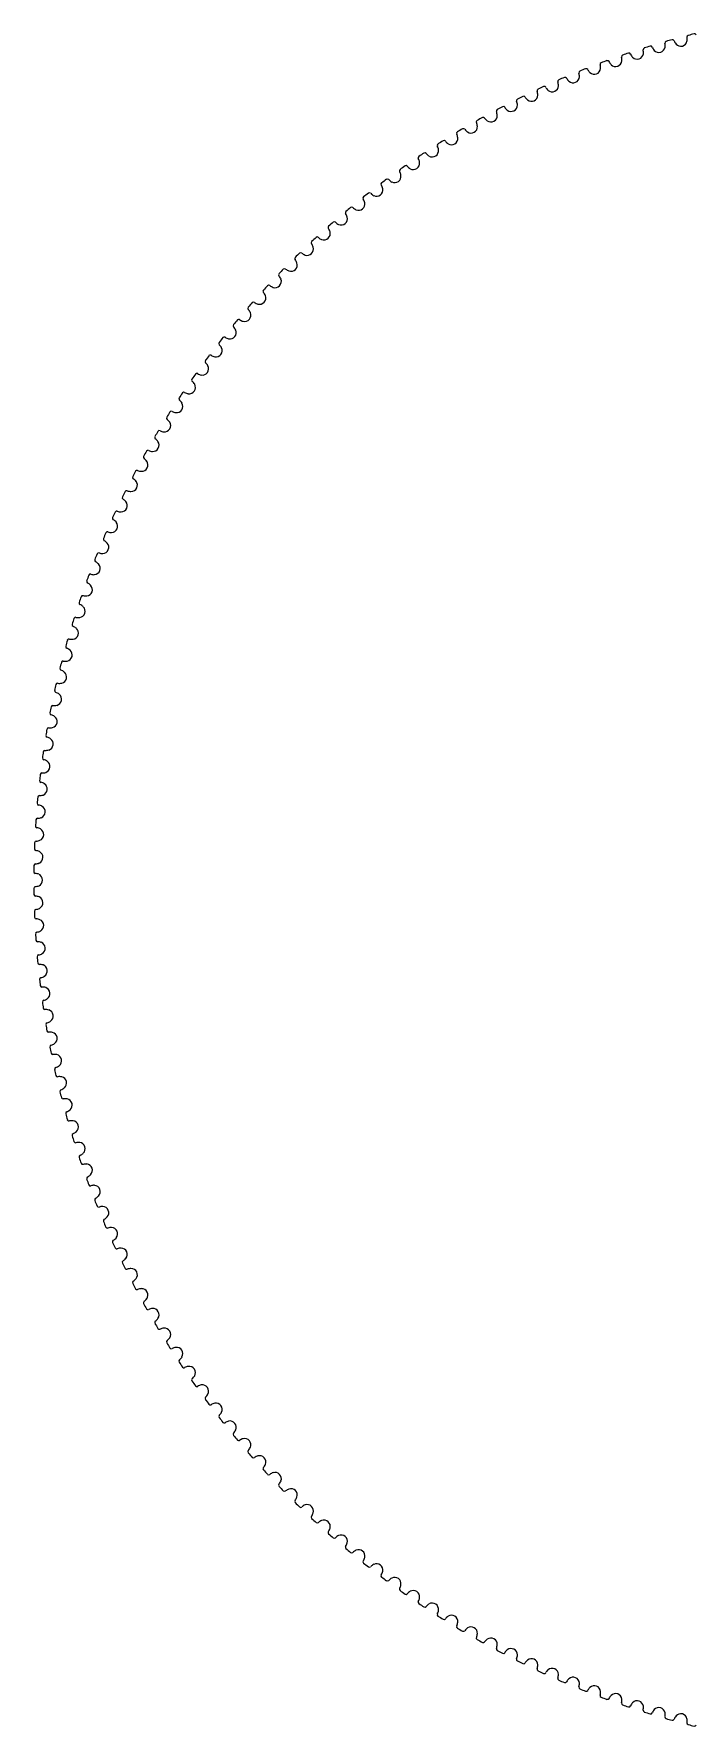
# Model space of a CAD drawing. Header units: millimetres. Extents: x 0 to 153, y 0 to 153.
# Drawn here: x 0.3 to 57.9, y 2.5 to 150.3 of the extents above; entities that cross this region are included whole.
import ezdxf

# ---------------------------------------------------------------- set-up
doc = ezdxf.new("R2010")
doc.units = ezdxf.units.MM

msp = doc.modelspace()

# ---------------------------------------------------------------- linework, layer by layer
for centre, radius, start, end in [((55.51, 149.46), 0.15, 106.5, -170.9314), ((54.38, 149.24), 1, -7.877, 11.4012), ((76.39, 76.4), 76.14, 105.5495, 105.9505), ((56.02, 149.61), 0.15, 22.4314, 105), ((57.1, 150.01), 1, -159.9012, -140.623), ((56.74, 149.74), 0.555, -138.4349, -75), ((56.74, 149.74), 0.555, -75, -11.5651), ((57.43, 149.99), 0.15, 105, -172.4314), ((56.3, 149.79), 1, -9.377, 9.9012), ((76.39, 76.4), 76.14, 104.0495, 104.4505), ((57.94, 150.12), 0.15, 20.9314, 103.5), ((76.39, 76.4), 76.14, 110.0495, 110.4505), ((50.34, 147.78), 0.15, 26.9314, 109.5), ((51.38, 148.27), 1, -155.4012, -136.123), ((51.05, 147.97), 0.555, -70.5, -7.0651), ((51.72, 148.27), 0.15, 109.5, -167.9314), ((50.6, 147.99), 1, -4.877, 14.4012), ((76.39, 76.4), 76.14, 108.5495, 108.9505), ((52.22, 148.44), 0.15, 25.4314, 108), ((53.27, 148.9), 1, -156.9012, -137.623), ((52.93, 148.61), 0.555, -135.4349, -72), ((52.93, 148.61), 0.555, -72, -8.5651), ((53.61, 148.89), 0.15, 108, -169.4314), ((52.48, 148.64), 1, -6.377, 12.9012), ((76.39, 76.4), 76.14, 107.0495, 107.4505), ((54.11, 149.05), 0.15, 23.9314, 106.5), ((55.18, 149.48), 1, -158.4012, -139.123), ((54.83, 149.2), 0.555, -136.9349, -73.5), ((54.83, 149.2), 0.555, -73.5, -10.0651), ((76.39, 76.4), 76.14, 113.0495, 113.4505), ((46.64, 146.32), 0.15, 29.9314, 112.5), ((47.66, 146.86), 1, -152.4012, -133.123), ((47.34, 146.55), 0.555, -67.5, -4.0651), ((47.99, 146.88), 0.15, 112.5, -164.9314), ((46.89, 146.54), 1, -1.877, 17.4012), ((76.39, 76.4), 76.14, 111.5495, 111.9505), ((48.48, 147.08), 0.15, 28.4314, 111), ((49.51, 147.59), 1, -153.9012, -134.623), ((49.18, 147.29), 0.555, -132.4349, -69), ((49.18, 147.29), 0.555, -69, -5.5651), ((49.84, 147.6), 0.15, 111, -166.4314), ((48.74, 147.29), 1, -3.377, 15.9012), ((51.05, 147.97), 0.555, -133.9349, -70.5), ((76.39, 76.4), 76.14, 116.0495, 116.4505), ((43.02, 144.67), 0.15, 32.9314, 115.5), ((43.7, 144.93), 0.555, -64.5, -1.0651), ((44.34, 145.3), 0.15, 115.5, -161.9314), ((43.26, 144.9), 1, 1.123, 20.4012), ((76.39, 76.4), 76.14, 114.5495, 114.9505), ((44.82, 145.52), 0.15, 31.4314, 114), ((45.82, 146.08), 1, -150.9012, -131.623), ((45.51, 145.76), 0.555, -129.4349, -66), ((45.51, 145.76), 0.555, -66, -2.5651), ((46.15, 146.11), 0.15, 114, -163.4314), ((45.06, 145.75), 1, -0.377, 18.9012), ((47.34, 146.55), 0.555, -130.9349, -67.5), ((40.78, 143.53), 0.15, 118.5, -158.9314), ((39.72, 143.07), 1, 4.123, 23.4012), ((76.39, 76.4), 76.14, 117.5495, 117.9505), ((41.24, 143.77), 0.15, 34.4314, 117), ((42.22, 144.39), 1, -147.9012, -128.623), ((41.92, 144.05), 0.555, -126.4349, -63), ((41.92, 144.05), 0.555, -63, 0.4349), ((42.55, 144.43), 0.15, 117, -160.4314), ((41.48, 144.01), 1, 2.623, 21.9012), ((44.01, 145.26), 1, -149.4012, -130.123), ((43.7, 144.93), 0.555, -127.9349, -64.5), ((76.39, 76.4), 76.14, 120.5495, 120.9505), ((37.77, 141.84), 0.15, 37.4314, 120), ((38.7, 142.51), 1, -144.9012, -125.623), ((38.43, 142.16), 0.555, -60, 3.4349), ((39.03, 142.57), 0.15, 120, -157.4314), ((37.99, 142.09), 1, 5.623, 24.9012), ((76.39, 76.4), 76.14, 119.0495, 119.4505), ((39.49, 142.83), 0.15, 35.9314, 118.5), ((40.45, 143.47), 1, -146.4012, -127.123), ((40.16, 143.13), 0.555, -124.9349, -61.5), ((40.16, 143.13), 0.555, -61.5, 1.9349), ((35.62, 140.52), 0.15, 123, -154.4314), ((34.6, 139.99), 1, 8.623, 27.9012), ((76.39, 76.4), 76.14, 122.0495, 122.4505), ((36.07, 140.81), 0.15, 38.9314, 121.5), ((36.99, 141.5), 1, -143.4012, -124.123), ((36.72, 141.14), 0.555, -121.9349, -58.5), ((36.72, 141.14), 0.555, -58.5, 4.9349), ((37.31, 141.57), 0.15, 121.5, -155.9314), ((36.28, 141.06), 1, 7.123, 26.4012), ((38.43, 142.16), 0.555, -123.4349, -60), ((33.38, 138.97), 0.555, -55.5, 7.9349), ((33.95, 139.43), 0.15, 124.5, -152.9314), ((32.95, 138.88), 1, 10.123, 29.4012), ((76.39, 76.4), 76.14, 123.5495, 123.9505), ((34.39, 139.73), 0.15, 40.4314, 123), ((35.29, 140.44), 1, -141.9012, -122.623), ((35.04, 140.08), 0.555, -120.4349, -57), ((35.04, 140.08), 0.555, -57, 6.4349), ((76.39, 76.4), 76.14, 126.5495, 126.9505), ((31.14, 137.44), 0.15, 43.4314, 126), ((32, 138.2), 1, -138.9012, -119.623), ((31.76, 137.83), 0.555, -54, 9.4349), ((32.32, 138.3), 0.15, 126, -151.4314), ((31.33, 137.72), 1, 11.623, 30.9012), ((76.39, 76.4), 76.14, 125.0495, 125.4505), ((32.75, 138.61), 0.15, 41.9314, 124.5), ((33.63, 139.35), 1, -140.4012, -121.123), ((33.38, 138.97), 0.555, -118.9349, -55.5), ((29.14, 135.91), 0.15, 129, -148.4314), ((76.39, 76.4), 76.14, 128.0495, 128.4505), ((29.55, 136.24), 0.15, 44.9314, 127.5), ((30.4, 137.02), 1, -137.4012, -118.123), ((30.17, 136.64), 0.555, -115.9349, -52.5), ((30.17, 136.64), 0.555, -52.5, 10.9349), ((30.71, 137.13), 0.15, 127.5, -149.9314), ((29.74, 136.52), 1, 13.123, 32.4012), ((31.76, 137.83), 0.555, -117.4349, -54), ((27.6, 134.65), 0.15, 130.5, -146.9314), ((26.66, 133.99), 1, 16.123, 35.4012), ((76.39, 76.4), 76.14, 129.5495, 129.9505), ((28, 134.99), 0.15, 46.4314, 129), ((28.83, 135.8), 1, -135.9012, -116.623), ((28.61, 135.41), 0.555, -114.4349, -51), ((28.61, 135.41), 0.555, -51, 12.4349), ((28.18, 135.27), 1, 14.623, 33.9012), ((26.09, 133.36), 0.15, 132, -145.4314), ((25.58, 132.83), 0.555, -48, 15.4349), ((25.17, 132.67), 1, 17.623, 36.9012), ((76.39, 76.4), 76.14, 131.0495, 131.4505), ((26.49, 133.7), 0.15, 47.9314, 130.5), ((27.29, 134.53), 1, -134.4012, -115.123), ((27.08, 134.14), 0.555, -112.9349, -49.5), ((27.08, 134.14), 0.555, -49.5, 13.9349), ((24.61, 132.02), 0.15, 133.5, -143.9314), ((23.71, 131.31), 1, 19.123, 38.4012), ((76.39, 76.4), 76.14, 132.5495, 132.9505), ((24.12, 131.48), 0.555, -46.5, 16.9349), ((25, 132.38), 0.15, 49.4314, 132), ((25.78, 133.22), 1, -132.9012, -113.623), ((25.58, 132.83), 0.555, -111.4349, -48), ((23.18, 130.65), 0.15, 135, -142.4314), ((22.29, 129.91), 1, 20.623, 39.9012), ((76.39, 76.4), 76.14, 134.0495, 134.4505), ((22.7, 130.09), 0.555, -45, 18.4349), ((23.56, 131.01), 0.15, 50.9314, 133.5), ((24.31, 131.88), 1, -131.4012, -112.123), ((24.12, 131.48), 0.555, -109.9349, -46.5), ((21.77, 129.23), 0.15, 136.5, -140.9314), ((20.91, 128.48), 1, 22.123, 41.4012), ((76.39, 76.4), 76.14, 135.5495, 135.9505), ((21.31, 128.66), 0.555, -43.5, 19.9349), ((22.14, 129.61), 0.15, 52.4314, 135), ((22.88, 130.5), 1, -129.9012, -110.623), ((22.7, 130.09), 0.555, -108.4349, -45), ((20.41, 127.79), 0.15, 138, -139.4314), ((76.39, 76.4), 76.14, 137.0495, 137.4505), ((19.56, 127.01), 1, 23.623, 42.9012), ((19.96, 127.21), 0.555, -42, 21.4349), ((20.77, 128.17), 0.15, 53.9314, 136.5), ((21.48, 129.08), 1, -128.4012, -109.123), ((21.31, 128.66), 0.555, -106.9349, -43.5), ((19.08, 126.3), 0.15, 139.5, -137.9314), ((76.39, 76.4), 76.14, 138.5495, 138.9505), ((18.26, 125.5), 1, 25.123, 44.4012), ((18.65, 125.71), 0.555, -40.5, 22.9349), ((19.43, 126.7), 0.15, 55.4314, 138), ((20.12, 127.62), 1, -126.9012, -107.623), ((19.96, 127.21), 0.555, -105.4349, -42), ((17.8, 124.79), 0.15, 141, -136.4314), ((76.39, 76.4), 76.14, 140.0495, 140.4505), ((16.99, 123.96), 1, 26.623, 45.9012), ((17.38, 124.18), 0.555, -39, 24.4349), ((18.14, 125.19), 0.15, 56.9314, 139.5), ((18.8, 126.13), 1, -125.4012, -106.123), ((18.65, 125.71), 0.555, -103.9349, -40.5), ((16.55, 123.23), 0.15, 142.5, -134.9314), ((76.39, 76.4), 76.14, 141.5495, 141.9505), ((15.77, 122.39), 1, 28.123, 47.4012), ((16.15, 122.62), 0.555, -37.5, 25.9349), ((16.88, 123.65), 0.15, 58.4314, 141), ((17.51, 124.61), 1, -123.9012, -104.623), ((17.38, 124.18), 0.555, -102.4349, -39), ((15.35, 121.65), 0.15, 144, -133.4314), ((76.39, 76.4), 76.14, 143.0495, 143.4505), ((14.58, 120.79), 1, 29.623, 48.9012), ((14.96, 121.03), 0.555, -36, 27.4349), ((15.66, 122.08), 0.15, 59.9314, 142.5), ((16.27, 123.05), 1, -122.4012, -103.123), ((16.15, 122.62), 0.555, -100.9349, -37.5), ((14.18, 120.04), 0.15, 145.5, -131.9314), ((76.39, 76.4), 76.14, 144.5495, 144.9505), ((13.44, 119.16), 1, 31.123, 50.4012), ((13.81, 119.4), 0.555, -34.5, 28.9349), ((14.49, 120.47), 0.15, 61.4314, 144), ((15.07, 121.46), 1, -120.9012, -101.623), ((14.96, 121.03), 0.555, -99.4349, -36), ((13.06, 118.39), 0.15, 147, -130.4314), ((76.39, 76.4), 76.14, 146.0495, 146.4505), ((12.35, 117.49), 1, 32.623, 51.9012), ((13.35, 118.83), 0.15, 62.9314, 145.5), ((13.91, 119.84), 1, -119.4012, -100.123), ((13.81, 119.4), 0.555, -97.9349, -34.5), ((11.98, 116.72), 0.15, 148.5, -128.9314), ((76.39, 76.4), 76.14, 147.5495, 147.9505), ((12.26, 117.17), 0.15, 64.4314, 147), ((12.8, 118.19), 1, -117.9012, -98.623), ((12.71, 117.75), 0.555, -96.4349, -33), ((12.71, 117.75), 0.555, -33, 30.4349), ((76.39, 76.4), 76.14, 149.0495, 149.4505), ((11.22, 115.48), 0.15, 65.9314, 148.5), ((11.73, 116.51), 1, -116.4012, -97.123), ((11.65, 116.07), 0.555, -94.9349, -31.5), ((11.29, 115.8), 1, 34.123, 53.4012), ((11.65, 116.07), 0.555, -31.5, 31.9349), ((76.39, 76.4), 76.14, 150.5495, 150.9505), ((10.22, 113.76), 0.15, 67.4314, 150), ((10.7, 114.8), 1, -114.9012, -95.623), ((10.63, 114.36), 0.555, -93.4349, -30), ((10.95, 115.02), 0.15, 150, -127.4314), ((10.28, 114.09), 1, 35.623, 54.9012), ((10.63, 114.36), 0.555, -30, 33.4349), ((9.66, 112.63), 0.555, -91.9349, -28.5), ((9.96, 113.3), 0.15, 151.5, -125.9314), ((9.32, 112.34), 1, 37.123, 56.4012), ((9.66, 112.63), 0.555, -28.5, 34.9349), ((9.02, 111.54), 0.15, 153, -124.4314), ((76.39, 76.4), 76.14, 152.0495, 152.4505), ((8.4, 110.57), 1, 38.623, 57.9012), ((9.26, 112.01), 0.15, 68.9314, 151.5), ((8.74, 110.87), 0.555, -27, 36.4349), ((9.71, 113.07), 1, -113.4012, -94.123), ((8.12, 109.77), 0.15, 154.5, -122.9314), ((76.39, 76.4), 76.14, 153.5495, 153.9505), ((7.53, 108.78), 1, 40.123, 59.4012), ((8.35, 110.24), 0.15, 70.4314, 153), ((7.86, 109.09), 0.555, -25.5, 37.9349), ((8.78, 111.31), 1, -111.9012, -92.623), ((8.74, 110.87), 0.555, -90.4349, -27), ((7.27, 107.97), 0.15, 156, -121.4314), ((76.39, 76.4), 76.14, 155.0495, 155.4505), ((7.49, 108.45), 0.15, 71.9314, 154.5), ((7.89, 109.53), 1, -110.4012, -91.123), ((7.86, 109.09), 0.555, -88.9349, -25.5), ((76.39, 76.4), 76.14, 156.5495, 156.9505), ((6.68, 106.64), 0.15, 73.4314, 156), ((7.04, 107.73), 1, -108.9012, -89.623), ((7.02, 107.28), 0.555, -87.4349, -24), ((6.71, 106.97), 1, 41.623, 60.9012), ((7.02, 107.28), 0.555, -24, 39.4349), ((5.91, 104.8), 0.15, 74.9314, 157.5), ((6.25, 105.9), 1, -107.4012, -88.123), ((6.24, 105.45), 0.555, -85.9349, -22.5), ((6.47, 106.15), 0.15, 157.5, -119.9314), ((5.93, 105.13), 1, 43.123, 62.4012), ((6.24, 105.45), 0.555, -22.5, 40.9349), ((5.71, 104.31), 0.15, 159, -118.4314), ((76.39, 76.4), 76.14, 158.0495, 158.4505), ((5.2, 103.28), 1, 44.623, 63.9012), ((5.5, 103.61), 0.555, -21, 42.4349), ((76.39, 76.4), 76.14, 159.5495, 159.9505), ((5.01, 102.45), 0.15, 160.5, -116.9314), ((4.52, 101.41), 1, 46.123, 65.4012), ((5.19, 102.95), 0.15, 76.4314, 159), ((4.81, 101.74), 0.555, -19.5, 43.9349), ((5.5, 104.05), 1, -105.9012, -86.623), ((5.5, 103.61), 0.555, -84.4349, -21), ((4.35, 100.57), 0.15, 162, -115.4314), ((76.39, 76.4), 76.14, 161.0495, 161.4505), ((4.52, 101.07), 0.15, 77.9314, 160.5), ((4.8, 102.19), 1, -104.4012, -85.123), ((4.81, 101.74), 0.555, -82.9349, -19.5), ((76.39, 76.4), 76.14, 162.5495, 162.9505), ((3.9, 99.18), 0.15, 79.4314, 162), ((4.15, 100.3), 1, -102.9012, -83.623), ((4.18, 99.86), 0.555, -81.4349, -18), ((3.89, 99.52), 1, 47.623, 66.9012), ((4.18, 99.86), 0.555, -18, 45.4349), ((3.74, 98.68), 0.15, 163.5, -113.9314), ((3.31, 97.61), 1, 49.123, 68.4012), ((3.59, 97.96), 0.555, -79.9349, -16.5), ((3.59, 97.96), 0.555, -16.5, 46.9349), ((3.18, 96.77), 0.15, 165, -112.4314), ((76.39, 76.4), 76.14, 164.0495, 164.4505), ((2.78, 95.69), 1, 50.623, 69.9012), ((3.32, 97.28), 0.15, 80.9314, 163.5), ((3.55, 98.41), 1, -101.4012, -82.123), ((3.05, 96.05), 0.555, -15, 48.4349), ((2.67, 94.84), 0.15, 166.5, -110.9314), ((76.39, 76.4), 76.14, 165.5495, 165.9505), ((2.3, 93.76), 1, 52.123, 71.4012), ((2.8, 95.36), 0.15, 82.4314, 165), ((2.99, 96.49), 1, -99.9012, -80.623), ((3.05, 96.05), 0.555, -78.4349, -15), ((76.39, 76.4), 76.14, 167.0495, 167.4505), ((2.33, 93.42), 0.15, 83.9314, 166.5), ((2.49, 94.56), 1, -98.4012, -79.123), ((2.56, 94.12), 0.555, -76.9349, -13.5), ((2.56, 94.12), 0.555, -13.5, 49.9349), ((1.91, 91.48), 0.15, 85.4314, 168), ((2.04, 92.62), 1, -96.9012, -77.623), ((2.22, 92.91), 0.15, 168, -109.4314), ((1.87, 91.81), 1, 53.623, 72.9012), ((2.12, 92.18), 0.555, -75.4349, -12), ((2.12, 92.18), 0.555, -12, 51.4349), ((76.39, 76.4), 76.14, 168.5495, 168.9505), ((1.81, 90.96), 0.15, 169.5, -107.9314), ((1.49, 89.85), 1, 55.123, 74.4012), ((1.73, 90.23), 0.555, -73.9349, -10.5), ((1.73, 90.23), 0.555, -10.5, 52.9349), ((76.39, 76.4), 76.14, 170.0495, 170.4505), ((1.45, 89), 0.15, 171, -106.4314), ((1.54, 89.52), 0.15, 86.9314, 169.5), ((1.17, 87.89), 1, 56.623, 75.9012), ((1.64, 90.67), 1, -95.4012, -76.123), ((1.39, 88.27), 0.555, -9, 54.4349), ((76.39, 76.4), 76.14, 171.5495, 171.9505), ((1.22, 87.56), 0.15, 88.4314, 171), ((1.3, 88.71), 1, -93.9012, -74.623), ((1.39, 88.27), 0.555, -72.4349, -9), ((0.96, 85.59), 0.15, 89.9314, 172.5), ((1, 86.74), 1, -92.4012, -73.123), ((1.15, 87.04), 0.15, 172.5, -104.9314), ((0.89, 85.92), 1, 58.123, 77.4012), ((1.11, 86.31), 0.555, -70.9349, -7.5), ((1.11, 86.31), 0.555, -7.5, 55.9349), ((76.39, 76.39), 76.14, 173.0495, 173.4505), ((0.9, 85.06), 0.15, 174, -103.4314), ((0.67, 83.94), 1, 59.623, 78.9012), ((0.87, 84.33), 0.555, -69.4349, -6), ((0.87, 84.33), 0.555, -6, 57.4349), ((76.39, 76.39), 76.14, 174.5495, 174.9505), ((0.69, 83.08), 0.15, 175.5, -101.9314), ((0.74, 83.61), 0.15, 91.4314, 174), ((0.5, 81.95), 1, 61.123, 80.4012), ((0.75, 84.76), 1, -90.9012, -71.623), ((0.69, 82.35), 0.555, -4.5, 58.9349), ((76.39, 76.39), 76.14, 176.0495, 176.4505), ((0.58, 81.63), 0.15, 92.9314, 175.5), ((0.56, 82.78), 1, -89.4012, -70.123), ((0.69, 82.35), 0.555, -67.9349, -4.5), ((0.47, 79.64), 0.15, 94.4314, 177), ((0.55, 81.1), 0.15, 177, -100.4314), ((0.42, 80.79), 1, -87.9012, -68.623), ((0.38, 79.96), 1, 62.623, 81.9012), ((0.56, 80.37), 0.555, -66.4349, -3), ((0.56, 80.37), 0.555, -3, 60.4349), ((76.39, 76.39), 76.14, 177.5495, 177.9505), ((0.45, 79.11), 0.15, 178.5, -98.9314), ((0.31, 77.97), 1, 64.123, 83.4012), ((0.49, 78.38), 0.555, -64.9349, -1.5), ((0.49, 78.38), 0.555, -1.5, 61.9349), ((76.39, 76.39), 76.14, 179.0495, 179.4505), ((0.4, 77.12), 0.15, 180, -97.4314), ((0.41, 77.65), 0.15, 95.9314, 178.5), ((0.29, 75.98), 1, 65.623, 84.9012), ((0.33, 78.8), 1, -86.4012, -67.123), ((0.46, 76.39), 0.555, 0, 63.4349), ((0.4, 75.66), 0.15, 97.4314, 180), ((76.39, 76.39), 76.14, -179.4505, -179.0495), ((0.29, 76.81), 1, -84.9012, -65.623), ((0.46, 76.39), 0.555, -63.4349, 0), ((0.41, 75.14), 0.15, -178.5, -95.9314), ((0.33, 73.99), 1, 67.123, 86.4012), ((0.31, 74.82), 1, -83.4012, -64.123), ((0.49, 74.41), 0.555, 1.5, 64.9349), ((0.49, 74.41), 0.555, -61.9349, 1.5), ((0.45, 73.68), 0.15, 98.9314, -178.5), ((76.39, 76.39), 76.14, -177.9505, -177.5495), ((0.47, 73.15), 0.15, -177, -94.4314), ((0.42, 72), 1, 68.623, 87.9012), ((0.56, 72.42), 0.555, 3, 66.4349), ((0.56, 72.42), 0.555, -60.4349, 3), ((0.55, 71.69), 0.15, 100.4314, -177), ((76.39, 76.39), 76.14, -176.4505, -176.0495), ((0.58, 71.16), 0.15, -175.5, -92.9314), ((0.38, 72.83), 1, -81.9012, -62.623), ((0.56, 70.01), 1, 70.123, 89.4012), ((0.69, 70.44), 0.555, 4.5, 67.9349), ((0.69, 69.7), 0.15, 101.9314, -175.5), ((76.39, 76.39), 76.14, -174.9505, -174.5495), ((0.5, 70.84), 1, -80.4012, -61.123), ((0.69, 70.44), 0.555, -58.9349, 4.5), ((0.74, 69.18), 0.15, -174, -91.4314), ((0.75, 68.03), 1, 71.623, 90.9012), ((0.67, 68.85), 1, -78.9012, -59.623), ((0.87, 68.46), 0.555, 6, 69.4349), ((0.87, 68.46), 0.555, -57.4349, 6), ((0.9, 67.72), 0.15, 103.4314, -174), ((76.39, 76.39), 76.14, -173.4505, -173.0495), ((0.96, 67.2), 0.15, -172.5, -89.9314), ((1, 66.05), 1, 73.123, 92.4012), ((1.11, 66.48), 0.555, 7.5, 70.9349), ((1.11, 66.48), 0.555, -55.9349, 7.5), ((1.15, 65.75), 0.15, 104.9314, -172.5), ((76.39, 76.39), 76.14, -171.9505, -171.5495), ((1.22, 65.23), 0.15, -171, -88.4314), ((0.89, 66.87), 1, -77.4012, -58.123), ((1.3, 64.08), 1, 74.623, 93.9012), ((1.39, 64.52), 0.555, 9, 72.4349), ((1.45, 63.79), 0.15, 106.4314, -171), ((76.39, 76.39), 76.14, -170.4505, -170.0495), ((1.17, 64.9), 1, -75.9012, -56.623), ((1.39, 64.52), 0.555, -54.4349, 9), ((1.54, 63.26), 0.15, -169.5, -86.9314), ((1.64, 62.12), 1, 76.123, 95.4012), ((1.49, 62.93), 1, -74.4012, -55.123), ((1.73, 62.56), 0.555, 10.5, 73.9349), ((1.73, 62.56), 0.555, -52.9349, 10.5), ((1.81, 61.83), 0.15, 107.9314, -169.5), ((76.39, 76.39), 76.14, -168.9505, -168.5495), ((1.91, 61.31), 0.15, -168, -85.4314), ((2.04, 60.17), 1, 77.623, 96.9012), ((2.12, 60.61), 0.555, 12, 75.4349), ((2.12, 60.61), 0.555, -51.4349, 12), ((2.22, 59.88), 0.15, 109.4314, -168), ((76.39, 76.39), 76.14, -167.4505, -167.0495), ((1.87, 60.98), 1, -72.9012, -53.623), ((2.33, 59.36), 0.15, -166.5, -83.9314), ((2.49, 58.23), 1, 79.123, 98.4012), ((2.56, 58.67), 0.555, 13.5, 76.9349), ((2.67, 57.94), 0.15, 110.9314, -166.5), ((76.39, 76.39), 76.14, -165.9505, -165.5495), ((2.3, 59.03), 1, -71.4012, -52.123), ((2.56, 58.67), 0.555, -49.9349, 13.5), ((2.8, 57.43), 0.15, -165, -82.4314), ((2.99, 56.3), 1, 80.623, 99.9012), ((3.18, 56.02), 0.15, 112.4314, -165), ((2.78, 57.1), 1, -69.9012, -50.623), ((3.05, 56.74), 0.555, 15, 78.4349), ((3.05, 56.74), 0.555, -48.4349, 15), ((76.39, 76.39), 76.14, -164.4505, -164.0495), ((3.32, 55.51), 0.15, -163.5, -80.9314), ((3.55, 54.38), 1, 82.123, 101.4012), ((3.59, 54.83), 0.555, 16.5, 79.9349), ((3.59, 54.83), 0.555, -46.9349, 16.5), ((3.74, 54.11), 0.15, 113.9314, -163.5), ((76.39, 76.39), 76.14, -162.9505, -162.5495), ((3.31, 55.18), 1, -68.4012, -49.123), ((3.9, 53.61), 0.15, -162, -79.4314), ((4.15, 52.48), 1, 83.623, 102.9012), ((4.18, 52.93), 0.555, 18, 81.4349), ((4.35, 52.22), 0.15, 115.4314, -162), ((76.39, 76.39), 76.14, -161.4505, -161.0495), ((3.89, 53.27), 1, -66.9012, -47.623), ((4.18, 52.93), 0.555, -45.4349, 18), ((4.52, 51.72), 0.15, -160.5, -77.9314), ((4.8, 50.6), 1, 85.123, 104.4012), ((5.01, 50.34), 0.15, 116.9314, -160.5), ((76.39, 76.39), 76.14, -159.9505, -159.5495), ((4.81, 51.05), 0.555, 19.5, 82.9349), ((4.52, 51.38), 1, -65.4012, -46.123), ((4.81, 51.05), 0.555, -43.9349, 19.5), ((5.19, 49.84), 0.15, -159, -76.4314), ((5.5, 48.74), 1, 86.623, 105.9012), ((5.5, 49.18), 0.555, 21, 84.4349), ((5.2, 49.51), 1, -63.9012, -44.623), ((5.5, 49.18), 0.555, -42.4349, 21), ((5.71, 48.48), 0.15, 118.4314, -159), ((76.39, 76.39), 76.14, -158.4505, -158.0495), ((5.91, 47.99), 0.15, -157.5, -74.9314), ((6.25, 46.89), 1, 88.123, 107.4012), ((6.24, 47.34), 0.555, 22.5, 85.9349), ((6.24, 47.34), 0.555, -40.9349, 22.5), ((6.47, 46.64), 0.15, 119.9314, -157.5), ((76.39, 76.39), 76.14, -156.9505, -156.5495), ((5.93, 47.66), 1, -62.4012, -43.123), ((6.68, 46.15), 0.15, -156, -73.4314), ((7.04, 45.06), 1, 89.623, 108.9012), ((7.02, 45.51), 0.555, 24, 87.4349), ((7.27, 44.82), 0.15, 121.4314, -156), ((76.39, 76.39), 76.14, -155.4505, -155.0495), ((6.71, 45.82), 1, -60.9012, -41.623), ((7.02, 45.51), 0.555, -39.4349, 24), ((7.49, 44.34), 0.15, -154.5, -71.9314), ((7.89, 43.26), 1, 91.123, 110.4012), ((7.86, 43.7), 0.555, 25.5, 88.9349), ((8.12, 43.02), 0.15, 122.9314, -154.5), ((76.39, 76.39), 76.14, -153.9505, -153.5495), ((7.53, 44.01), 1, -59.4012, -40.123), ((7.86, 43.7), 0.555, -37.9349, 25.5), ((8.35, 42.55), 0.15, -153, -70.4314), ((8.78, 41.48), 1, 92.623, 111.9012), ((8.74, 41.92), 0.555, 27, 90.4349), ((8.4, 42.22), 1, -57.9012, -38.623), ((8.74, 41.92), 0.555, -36.4349, 27), ((9.02, 41.24), 0.15, 124.4314, -153), ((76.39, 76.39), 76.14, -152.4505, -152.0495), ((9.26, 40.78), 0.15, -151.5, -68.9314), ((9.71, 39.72), 1, 94.123, 113.4012), ((9.66, 40.16), 0.555, 28.5, 91.9349), ((9.66, 40.16), 0.555, -34.9349, 28.5), ((9.96, 39.49), 0.15, 125.9314, -151.5), ((76.39, 76.39), 76.14, -150.9505, -150.5495), ((9.32, 40.45), 1, -56.4012, -37.123), ((10.22, 39.03), 0.15, -150, -67.4314), ((10.7, 37.99), 1, 95.623, 114.9012), ((10.63, 38.43), 0.555, 30, 93.4349), ((10.63, 38.43), 0.555, -33.4349, 30), ((10.95, 37.77), 0.15, 127.4314, -150), ((76.39, 76.39), 76.14, -149.4505, -149.0495), ((10.28, 38.7), 1, -54.9012, -35.623), ((11.22, 37.31), 0.15, -148.5, -65.9314), ((11.73, 36.28), 1, 97.123, 116.4012), ((11.65, 36.72), 0.555, 31.5, 94.9349), ((11.65, 36.72), 0.555, -31.9349, 31.5), ((11.98, 36.07), 0.15, 128.9314, -148.5), ((76.39, 76.39), 76.14, -147.9505, -147.5495), ((11.29, 36.99), 1, -53.4012, -34.123), ((12.26, 35.62), 0.15, -147, -64.4314), ((12.8, 34.6), 1, 98.623, 117.9012), ((12.71, 35.04), 0.555, 33, 96.4349), ((13.06, 34.39), 0.15, 130.4314, -147), ((76.39, 76.39), 76.14, -146.4505, -146.0495), ((12.35, 35.29), 1, -51.9012, -32.623), ((12.71, 35.04), 0.555, -30.4349, 33), ((13.35, 33.95), 0.15, -145.5, -62.9314), ((13.91, 32.95), 1, 100.123, 119.4012), ((13.81, 33.38), 0.555, 34.5, 97.9349), ((14.18, 32.75), 0.15, 131.9314, -145.5), ((76.39, 76.39), 76.14, -144.9505, -144.5495), ((13.44, 33.63), 1, -50.4012, -31.123), ((13.81, 33.38), 0.555, -28.9349, 34.5), ((14.49, 32.32), 0.15, -144, -61.4314), ((15.07, 31.33), 1, 101.623, 120.9012), ((14.96, 31.76), 0.555, 36, 99.4349), ((15.35, 31.14), 0.15, 133.4314, -144), ((76.39, 76.39), 76.14, -143.4505, -143.0495), ((14.58, 32), 1, -48.9012, -29.623), ((14.96, 31.76), 0.555, -27.4349, 36), ((15.66, 30.71), 0.15, -142.5, -59.9314), ((16.27, 29.74), 1, 103.123, 122.4012), ((16.15, 30.17), 0.555, 37.5, 100.9349), ((16.55, 29.55), 0.15, 134.9314, -142.5), ((15.77, 30.4), 1, -47.4012, -28.123), ((16.15, 30.17), 0.555, -25.9349, 37.5), ((76.39, 76.39), 76.14, -141.9505, -141.5495), ((16.88, 29.14), 0.15, -141, -58.4314), ((17.51, 28.18), 1, 104.623, 123.9012), ((17.38, 28.61), 0.555, 39, 102.4349), ((17.8, 28), 0.15, 136.4314, -141), ((16.99, 28.83), 1, -45.9012, -26.623), ((17.38, 28.61), 0.555, -24.4349, 39), ((76.39, 76.39), 76.14, -140.4505, -140.0495), ((18.14, 27.6), 0.15, -139.5, -56.9314), ((18.8, 26.66), 1, 106.123, 125.4012), ((18.65, 27.08), 0.555, 40.5, 103.9349), ((18.26, 27.29), 1, -44.4012, -25.123), ((18.65, 27.08), 0.555, -22.9349, 40.5), ((19.08, 26.49), 0.15, 137.9314, -139.5), ((76.39, 76.39), 76.14, -138.9505, -138.5495), ((19.43, 26.09), 0.15, -138, -55.4314), ((20.12, 25.17), 1, 107.623, 126.9012), ((19.96, 25.58), 0.555, 42, 105.4349), ((19.56, 25.78), 1, -42.9012, -23.623), ((19.96, 25.58), 0.555, -21.4349, 42), ((20.41, 25), 0.15, 139.4314, -138), ((76.39, 76.39), 76.14, -137.4505, -137.0495), ((20.77, 24.61), 0.15, -136.5, -53.9314), ((21.48, 23.71), 1, 109.123, 128.4012), ((21.31, 24.12), 0.555, 43.5, 106.9349), ((21.77, 23.56), 0.15, 140.9314, -136.5), ((20.91, 24.31), 1, -41.4012, -22.123), ((21.31, 24.12), 0.555, -19.9349, 43.5), ((76.39, 76.39), 76.14, -135.9505, -135.5495), ((22.14, 23.18), 0.15, -135, -52.4314), ((22.88, 22.29), 1, 110.623, 129.9012), ((22.7, 22.7), 0.555, 45, 108.4349), ((23.18, 22.14), 0.15, 142.4314, -135), ((22.29, 22.88), 1, -39.9012, -20.623), ((22.7, 22.7), 0.555, -18.4349, 45), ((76.39, 76.39), 76.14, -134.4505, -134.0495), ((23.56, 21.77), 0.15, -133.5, -50.9314), ((24.31, 20.91), 1, 112.123, 131.4012), ((24.12, 21.31), 0.555, 46.5, 109.9349), ((24.61, 20.77), 0.15, 143.9314, -133.5), ((23.71, 21.48), 1, -38.4012, -19.123), ((24.12, 21.31), 0.555, -16.9349, 46.5), ((76.39, 76.39), 76.14, -132.9505, -132.5495), ((25, 20.41), 0.15, -132, -49.4314), ((25.78, 19.56), 1, 113.623, 132.9012), ((25.58, 19.96), 0.555, 48, 111.4349), ((26.09, 19.43), 0.15, 145.4314, -132), ((25.58, 19.96), 0.555, -15.4349, 48), ((25.17, 20.12), 1, -36.9012, -17.623), ((76.39, 76.39), 76.14, -131.4505, -131.0495), ((27.08, 18.65), 0.555, 49.5, 112.9349), ((26.49, 19.08), 0.15, -130.5, -47.9314), ((27.29, 18.26), 1, 115.123, 134.4012), ((27.08, 18.65), 0.555, -13.9349, 49.5), ((27.6, 18.14), 0.15, 146.9314, -130.5), ((26.66, 18.8), 1, -35.4012, -16.123), ((76.39, 76.39), 76.14, -129.9505, -129.5495), ((28.83, 16.99), 1, 116.623, 135.9012), ((28.61, 17.38), 0.555, 51, 114.4349), ((28.61, 17.38), 0.555, -12.4349, 51), ((28, 17.8), 0.15, -129, -46.4314), ((29.14, 16.88), 0.15, 148.4314, -129), ((28.18, 17.51), 1, -33.9012, -14.623), ((76.39, 76.39), 76.14, -128.4505, -128.0495), ((29.55, 16.55), 0.15, -127.5, -44.9314), ((30.4, 15.77), 1, 118.123, 137.4012), ((30.17, 16.15), 0.555, 52.5, 115.9349), ((30.17, 16.15), 0.555, -10.9349, 52.5), ((30.71, 15.66), 0.15, 149.9314, -127.5), ((29.74, 16.27), 1, -32.4012, -13.123), ((76.39, 76.39), 76.14, -126.9505, -126.5495), ((31.14, 15.35), 0.15, -126, -43.4314), ((32, 14.58), 1, 119.623, 138.9012), ((31.76, 14.96), 0.555, 54, 117.4349), ((31.76, 14.96), 0.555, -9.4349, 54), ((31.33, 15.07), 1, -30.9012, -11.623), ((32.32, 14.49), 0.15, 151.4314, -126), ((76.39, 76.39), 76.14, -125.4505, -125.0495), ((32.75, 14.18), 0.15, -124.5, -41.9314), ((33.63, 13.44), 1, 121.123, 140.4012), ((33.38, 13.81), 0.555, 55.5, 118.9349), ((33.38, 13.81), 0.555, -7.9349, 55.5), ((33.95, 13.35), 0.15, 152.9314, -124.5), ((32.95, 13.91), 1, -29.4012, -10.123), ((76.39, 76.39), 76.14, -123.9505, -123.5495), ((34.39, 13.06), 0.15, -123, -40.4314), ((35.29, 12.35), 1, 122.623, 141.9012), ((35.04, 12.71), 0.555, 57, 120.4349), ((35.04, 12.71), 0.555, -6.4349, 57), ((35.62, 12.26), 0.15, 154.4314, -123), ((34.6, 12.8), 1, -27.9012, -8.623), ((76.39, 76.39), 76.14, -122.4505, -122.0495), ((36.07, 11.98), 0.15, -121.5, -38.9314), ((36.99, 11.29), 1, 124.123, 143.4012), ((36.72, 11.65), 0.555, 58.5, 121.9349), ((36.72, 11.65), 0.555, -4.9349, 58.5), ((37.31, 11.22), 0.15, 155.9314, -121.5), ((36.28, 11.73), 1, -26.4012, -7.123), ((76.39, 76.39), 76.14, -120.9505, -120.5495), ((37.77, 10.95), 0.15, -120, -37.4314), ((38.7, 10.28), 1, 125.623, 144.9012), ((38.43, 10.63), 0.555, 60, 123.4349), ((38.43, 10.63), 0.555, -3.4349, 60), ((37.99, 10.7), 1, -24.9012, -5.623), ((39.03, 10.22), 0.15, 157.4314, -120), ((76.39, 76.39), 76.14, -119.4505, -119.0495), ((39.49, 9.96), 0.15, -118.5, -35.9314), ((40.45, 9.32), 1, 127.123, 146.4012), ((40.16, 9.66), 0.555, 61.5, 124.9349), ((40.16, 9.66), 0.555, -1.9349, 61.5), ((40.78, 9.26), 0.15, 158.9314, -118.5), ((39.72, 9.71), 1, -23.4012, -4.123), ((76.39, 76.39), 76.14, -117.9505, -117.5495), ((41.24, 9.02), 0.15, -117, -34.4314), ((42.22, 8.4), 1, 128.623, 147.9012), ((41.92, 8.74), 0.555, 63, 126.4349), ((41.92, 8.74), 0.555, -0.4349, 63), ((41.48, 8.78), 1, -21.9012, -2.623), ((42.55, 8.35), 0.15, 160.4314, -117), ((76.39, 76.39), 76.14, -116.4505, -116.0495), ((43.02, 8.12), 0.15, -115.5, -32.9314), ((44.01, 7.53), 1, 130.123, 149.4012), ((43.7, 7.86), 0.555, 64.5, 127.9349), ((43.7, 7.86), 0.555, 1.0651, 64.5), ((44.34, 7.49), 0.15, 161.9314, -115.5), ((43.26, 7.89), 1, -20.4012, -1.123), ((45.82, 6.71), 1, 131.623, 150.9012), ((45.51, 7.02), 0.555, 66, 129.4349), ((45.51, 7.02), 0.555, 2.5651, 66), ((76.39, 76.39), 76.14, -114.9505, -114.5495), ((44.82, 7.27), 0.15, -114, -31.4314), ((46.15, 6.68), 0.15, 163.4314, -114), ((45.06, 7.04), 1, -18.9012, 0.377), ((76.39, 76.39), 76.14, -113.4505, -113.0495), ((46.64, 6.47), 0.15, -112.5, -29.9314), ((47.66, 5.93), 1, 133.123, 152.4012), ((47.34, 6.24), 0.555, 67.5, 130.9349), ((47.34, 6.24), 0.555, 4.0651, 67.5), ((46.89, 6.25), 1, -17.4012, 1.877), ((47.99, 5.91), 0.15, 164.9314, -112.5), ((49.51, 5.2), 1, 134.623, 153.9012), ((49.18, 5.5), 0.555, 69, 132.4349), ((49.18, 5.5), 0.555, 5.5651, 69), ((76.39, 76.39), 76.14, -111.9505, -111.5495), ((48.48, 5.71), 0.15, -111, -28.4314), ((49.84, 5.19), 0.15, 166.4314, -111), ((48.74, 5.5), 1, -15.9012, 3.377), ((76.39, 76.39), 76.14, -110.4505, -110.0495), ((50.34, 5.01), 0.15, -109.5, -26.9314), ((51.38, 4.52), 1, 136.123, 155.4012), ((51.05, 4.81), 0.555, 70.5, 133.9349), ((51.05, 4.81), 0.555, 7.0651, 70.5), ((50.6, 4.8), 1, -14.4012, 4.877), ((51.72, 4.52), 0.15, 167.9314, -109.5), ((53.27, 3.89), 1, 137.623, 156.9012), ((52.93, 4.18), 0.555, 72, 135.4349), ((52.93, 4.18), 0.555, 8.5651, 72), ((76.39, 76.39), 76.14, -108.9505, -108.5495), ((52.22, 4.35), 0.15, -108, -25.4314), ((52.48, 4.15), 1, -12.9012, 6.377), ((53.61, 3.9), 0.15, 169.4314, -108), ((76.39, 76.39), 76.14, -107.4505, -107.0495), ((54.11, 3.74), 0.15, -106.5, -23.9314), ((55.18, 3.31), 1, 139.123, 158.4012), ((54.83, 3.59), 0.555, 73.5, 136.9349), ((54.83, 3.59), 0.555, 10.0651, 73.5), ((54.38, 3.55), 1, -11.4012, 7.877), ((55.51, 3.32), 0.15, 170.9314, -106.5), ((76.39, 76.39), 76.14, -105.9505, -105.5495), ((56.02, 3.18), 0.15, -105, -22.4314), ((57.1, 2.78), 1, 140.623, 159.9012), ((56.74, 3.05), 0.555, 75, 138.4349), ((56.74, 3.05), 0.555, 11.5651, 75), ((56.3, 2.99), 1, -9.9012, 9.377), ((57.43, 2.8), 0.15, 172.4314, -105), ((76.39, 76.39), 76.14, -104.4505, -104.0495), ((57.94, 2.67), 0.15, -103.5, -20.9314)]:
    msp.add_arc(centre, radius, start, end)

doc.saveas('drawing.dxf')
